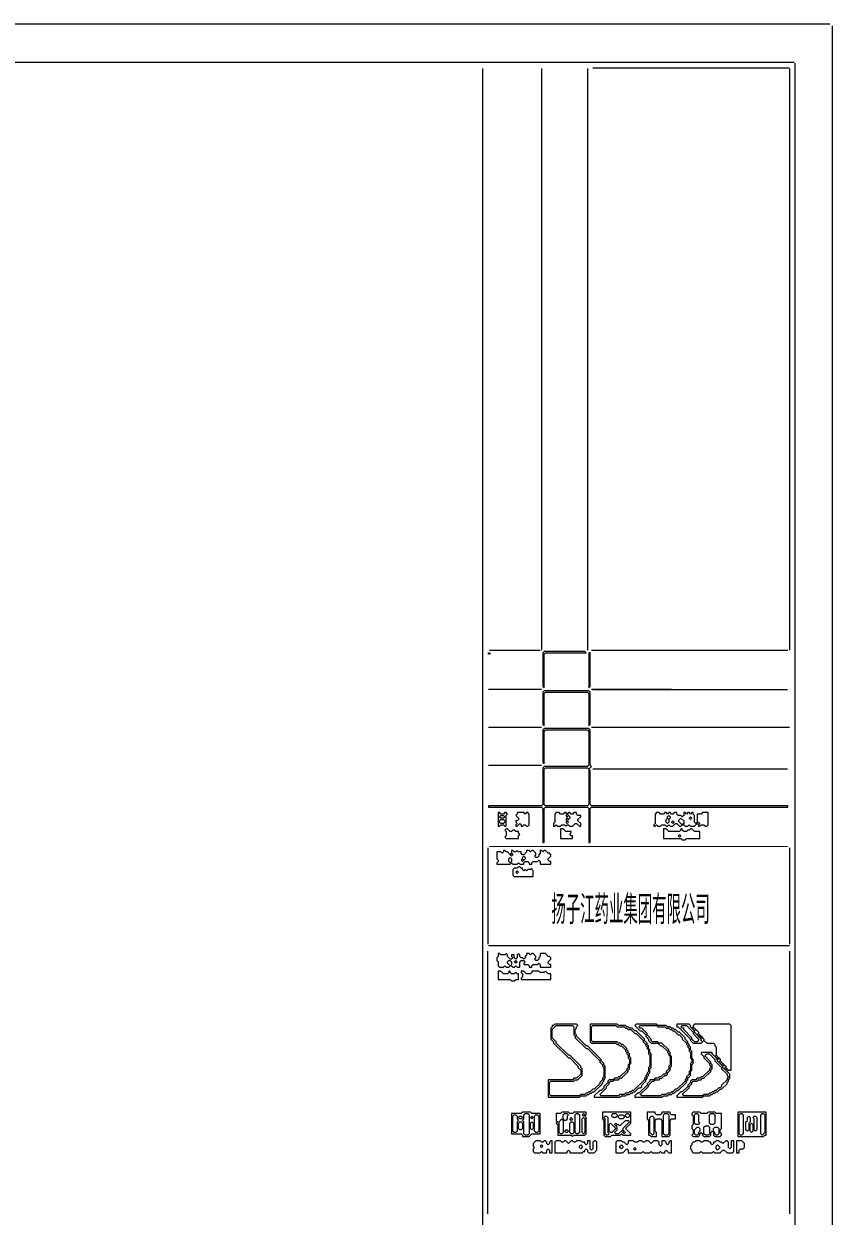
# Model space of a CAD drawing. Extents: x 67 to 2454, y 50 to 1737.
# Drawn here: x 1857 to 2454, y 857 to 1737 of the extents above; entities that cross this region are included whole.
import ezdxf

# ---------------------------------------------------------------- set-up
doc = ezdxf.new("R2010")
doc.units = 0
for name, color, linetype, lineweight in [('OCR_TEXT', 6, 'Continuous', 0), ('TEXT_FALLBACK_OUTLINE', 2, 'Continuous', 0), ('TRACE_CURVE', 6, 'Continuous', 0), ('TRACE_STRAIGHT', 5, 'Continuous', 0), ('TRACE_TEXT_SYMBOL', 6, 'Continuous', 0)]:
    doc.layers.add(name, color=color, linetype=linetype, lineweight=lineweight)
doc.styles.add('wqy-unicode', font='wqy-unicode.lff')

msp = doc.modelspace()

# ---------------------------------------------------------------- linework, layer by layer
at = {"layer": 'TEXT_FALLBACK_OUTLINE', "color": 2}
for points in [[(2207, 1155), (2207, 1145), (2208, 1145), (2209, 1146), (2211, 1146), (2212, 1145), (2213, 1145), (2213, 1153), (2214, 1154), (2213, 1155), (2212, 1155), (2211, 1154), (2209, 1154), (2208, 1155)], [(2208, 1152), (2209, 1153), (2211, 1153), (2212, 1152), (2211, 1151), (2209, 1151)], [(2221, 1155), (2221, 1154), (2220, 1153), (2222, 1151), (2222, 1150), (2221, 1149), (2220, 1149), (2220, 1148), (2221, 1147), (2220, 1146), (2220, 1145), (2221, 1145), (2223, 1147), (2224, 1146), (2224, 1145), (2225, 1145), (2226, 1146), (2227, 1146), (2228, 1145), (2229, 1145), (2230, 1146), (2230, 1154), (2229, 1155), (2228, 1155), (2227, 1154), (2226, 1155)], [(2250, 1155), (2249, 1154), (2249, 1148), (2248, 1147), (2248, 1145), (2249, 1145), (2250, 1146), (2251, 1145), (2253, 1145), (2254, 1146), (2256, 1146), (2257, 1145), (2258, 1146), (2259, 1146), (2260, 1145), (2262, 1145), (2264, 1147), (2265, 1147), (2267, 1145), (2268, 1145), (2268, 1147), (2266, 1149), (2266, 1150), (2268, 1152), (2268, 1153), (2266, 1153), (2265, 1154), (2265, 1155), (2263, 1155), (2262, 1154), (2261, 1154), (2260, 1155), (2259, 1155), (2258, 1154), (2257, 1155), (2256, 1155), (2255, 1154), (2253, 1154), (2252, 1155)], [(2257, 1153), (2258, 1154), (2259, 1153), (2258, 1152)], [(2258, 1152), (2259, 1153), (2260, 1152), (2260, 1151), (2259, 1150), (2258, 1151)], [(2332, 1152), (2333, 1153), (2334, 1152), (2334, 1151), (2333, 1150), (2332, 1151)], [(2208, 1149), (2209, 1150), (2211, 1150), (2212, 1149), (2212, 1148), (2211, 1147), (2209, 1147), (2208, 1148)], [(2257, 1150), (2258, 1151), (2259, 1150), (2258, 1149)], [(2257, 1148), (2258, 1149), (2259, 1148), (2258, 1147)], [(2331, 1150), (2332, 1151), (2333, 1150), (2333, 1148), (2332, 1147), (2331, 1148)], [(2335, 1148), (2336, 1149), (2337, 1148), (2336, 1147)], [(2342, 1151), (2344, 1149), (2344, 1147), (2343, 1146), (2340, 1149)], [(2348, 1151), (2349, 1152), (2350, 1151), (2349, 1150)], [(2354, 1147), (2355, 1148), (2356, 1147), (2355, 1146)], [(2213, 1143), (2212, 1142), (2213, 1141), (2213, 1138), (2212, 1137), (2213, 1136), (2222, 1136), (2222, 1138), (2223, 1139), (2222, 1140), (2222, 1141), (2220, 1141), (2219, 1142), (2218, 1142), (2217, 1141), (2216, 1141), (2214, 1143)], [(2253, 1143), (2253, 1136), (2262, 1136), (2262, 1138), (2261, 1138), (2260, 1139), (2261, 1140), (2261, 1141), (2257, 1141), (2255, 1143)], [(2329, 1143), (2329, 1136), (2342, 1136), (2343, 1135), (2345, 1135), (2346, 1136), (2356, 1136), (2356, 1141), (2352, 1141), (2350, 1143), (2349, 1143), (2348, 1142), (2347, 1142), (2346, 1141), (2344, 1141), (2343, 1142), (2343, 1143), (2342, 1143), (2342, 1142), (2341, 1141), (2333, 1141), (2331, 1143)], [(2340, 1138), (2341, 1139), (2342, 1138), (2341, 1137)], [(2215, 1121), (2216, 1122), (2217, 1121), (2217, 1119), (2216, 1118), (2215, 1119)], [(2216, 1124), (2217, 1125), (2218, 1124), (2217, 1123)], [(2224, 1120), (2225, 1121), (2226, 1120), (2225, 1119)], [(2225, 1122), (2226, 1123), (2227, 1122), (2227, 1121), (2226, 1120), (2225, 1121)], [(2222, 1115), (2221, 1114), (2219, 1114), (2218, 1113), (2218, 1109), (2219, 1108), (2233, 1108), (2233, 1112), (2232, 1113), (2232, 1114), (2231, 1113), (2229, 1113), (2228, 1112), (2227, 1113), (2226, 1112), (2225, 1113), (2225, 1114), (2224, 1114), (2223, 1115)], [(2220, 1111), (2221, 1112), (2222, 1111), (2221, 1110)], [(2207, 1038), (2207, 1032), (2216, 1032), (2217, 1031), (2219, 1031), (2220, 1032), (2222, 1032), (2222, 1036), (2221, 1036), (2220, 1037), (2219, 1036), (2217, 1036), (2216, 1037), (2216, 1038), (2215, 1038), (2215, 1037), (2214, 1036), (2211, 1036), (2209, 1038)], [(2214, 1045), (2215, 1046), (2216, 1046), (2217, 1045), (2217, 1043), (2216, 1042), (2214, 1044)], [(2219, 1045), (2220, 1046), (2221, 1045), (2220, 1044)], [(2224, 1038), (2224, 1037), (2225, 1036), (2225, 1034), (2224, 1033), (2224, 1032), (2246, 1032), (2246, 1036), (2244, 1036), (2242, 1038), (2241, 1037), (2238, 1037), (2237, 1038), (2232, 1038), (2232, 1037), (2231, 1036), (2228, 1036), (2226, 1038)], [(2225, 934), (2224, 933), (2217, 933), (2217, 918), (2224, 918), (2225, 917), (2225, 916), (2230, 916), (2232, 918), (2238, 918), (2238, 933), (2232, 933), (2231, 934)], [(2226, 932), (2227, 933), (2229, 933), (2230, 932), (2230, 918), (2229, 917), (2227, 917), (2226, 918), (2226, 927), (2225, 928), (2226, 929)], [(2254, 934), (2253, 933), (2250, 933), (2250, 928), (2251, 927), (2250, 926), (2251, 925), (2251, 917), (2261, 917), (2262, 916), (2263, 917), (2271, 917), (2272, 918), (2272, 930), (2271, 931), (2272, 932), (2272, 934), (2263, 934), (2262, 933), (2260, 933), (2259, 934)], [(2255, 932), (2256, 933), (2258, 933), (2259, 932), (2258, 931), (2258, 929), (2257, 928), (2256, 928), (2255, 929)], [(2264, 932), (2265, 933), (2266, 933), (2267, 932), (2267, 919), (2266, 918), (2265, 918), (2264, 919)], [(2269, 932), (2270, 933), (2271, 932), (2270, 931)], [(2284, 934), (2284, 929), (2285, 928), (2285, 917), (2286, 916), (2290, 916), (2291, 917), (2297, 917), (2298, 918), (2299, 917), (2305, 917), (2305, 918), (2301, 922), (2305, 926), (2305, 934)], [(2291, 932), (2292, 933), (2294, 933), (2295, 932), (2295, 931), (2294, 930), (2292, 930), (2291, 931)], [(2301, 932), (2302, 933), (2303, 933), (2304, 932), (2304, 931), (2303, 930), (2302, 930), (2301, 931)], [(2317, 934), (2317, 929), (2318, 928), (2318, 917), (2319, 917), (2320, 916), (2324, 916), (2324, 919), (2323, 920), (2323, 928), (2324, 929), (2327, 929), (2328, 928), (2328, 916), (2333, 916), (2334, 917), (2334, 928), (2335, 929), (2338, 929), (2338, 932), (2335, 932), (2334, 933), (2334, 934), (2328, 934), (2328, 933), (2327, 932), (2324, 932), (2323, 933), (2323, 934)], [(2329, 932), (2330, 933), (2332, 933), (2333, 932), (2333, 918), (2332, 917), (2330, 917), (2329, 918)], [(2351, 934), (2350, 933), (2350, 932), (2351, 931), (2351, 925), (2350, 924), (2350, 922), (2351, 921), (2351, 918), (2350, 917), (2351, 916), (2355, 916), (2356, 917), (2356, 918), (2357, 919), (2358, 918), (2358, 917), (2359, 916), (2363, 916), (2364, 917), (2364, 919), (2365, 920), (2366, 919), (2366, 917), (2367, 916), (2371, 916), (2372, 917), (2372, 918), (2371, 919), (2371, 921), (2372, 922), (2372, 933), (2368, 933), (2367, 934), (2362, 934), (2361, 933), (2357, 933), (2356, 934)], [(2352, 932), (2353, 933), (2354, 933), (2355, 932), (2355, 927), (2356, 926), (2355, 925), (2353, 925), (2352, 926)], [(2363, 932), (2364, 933), (2366, 933), (2367, 932), (2367, 926), (2366, 925), (2364, 925), (2363, 926)], [(2384, 934), (2384, 916), (2403, 916), (2404, 917), (2405, 917), (2405, 934)], [(2385, 932), (2386, 933), (2387, 933), (2388, 932), (2388, 918), (2387, 917), (2386, 917), (2385, 918)], [(2401, 932), (2402, 933), (2403, 933), (2404, 932), (2404, 919), (2402, 917), (2401, 918)], [(2218, 931), (2219, 932), (2220, 932), (2221, 931), (2221, 929), (2222, 928), (2221, 927), (2221, 920), (2220, 919), (2219, 919), (2218, 920)], [(2222, 930), (2223, 931), (2224, 931), (2225, 930), (2224, 929), (2223, 929)], [(2222, 926), (2223, 927), (2224, 927), (2225, 926), (2225, 922), (2224, 921), (2223, 921), (2222, 922)], [(2231, 930), (2232, 931), (2233, 930), (2232, 929)], [(2231, 926), (2232, 927), (2233, 926), (2233, 922), (2232, 921), (2231, 922)], [(2234, 931), (2235, 932), (2236, 932), (2237, 931), (2237, 920), (2236, 919), (2235, 919), (2234, 920)], [(2254, 929), (2255, 928), (2255, 919), (2254, 918), (2253, 918), (2252, 919), (2252, 927)], [(2260, 929), (2261, 930), (2262, 929), (2261, 928)], [(2260, 926), (2261, 927), (2262, 927), (2263, 926), (2263, 919), (2262, 918), (2261, 918), (2260, 919)], [(2269, 929), (2270, 930), (2271, 929), (2271, 919), (2270, 918), (2269, 919)], [(2285, 930), (2286, 931), (2287, 931), (2288, 930), (2288, 919), (2289, 918), (2288, 917), (2287, 917), (2286, 918), (2286, 929)], [(2289, 925), (2290, 926), (2294, 922), (2291, 919), (2290, 919), (2289, 920)], [(2301, 928), (2303, 928), (2304, 927), (2299, 922), (2299, 921), (2296, 918), (2294, 918), (2293, 919), (2295, 921), (2295, 923), (2294, 924), (2295, 925), (2296, 925), (2297, 924)], [(2293, 925), (2294, 926), (2295, 925), (2294, 924)], [(2296, 931), (2297, 932), (2299, 932), (2300, 931), (2300, 930), (2299, 929), (2297, 929), (2296, 930)], [(2319, 930), (2320, 931), (2321, 931), (2322, 930), (2322, 918), (2321, 917), (2319, 919)], [(2359, 923), (2360, 924), (2362, 924), (2363, 923), (2363, 918), (2362, 917), (2360, 917), (2359, 918)], [(2391, 930), (2392, 931), (2393, 930), (2393, 927), (2392, 926), (2392, 921), (2391, 920), (2390, 921), (2390, 927), (2391, 928)], [(2393, 925), (2394, 926), (2395, 925), (2395, 920), (2394, 919), (2393, 920)], [(2395, 930), (2396, 931), (2397, 931), (2398, 930), (2398, 921), (2397, 920), (2396, 921), (2396, 929)], [(2256, 920), (2257, 921), (2258, 921), (2259, 920), (2258, 919), (2257, 919)], [(2298, 920), (2299, 921), (2300, 920), (2299, 919)], [(2299, 919), (2300, 920), (2301, 919), (2300, 918)], [(2354, 923), (2355, 923), (2356, 922), (2356, 920), (2355, 919), (2355, 918), (2354, 917), (2353, 917), (2352, 918), (2352, 921)], [(2366, 922), (2367, 923), (2369, 923), (2370, 922), (2370, 918), (2369, 917), (2368, 917), (2367, 918), (2367, 919), (2366, 920)], [(2235, 913), (2233, 911), (2233, 909), (2234, 908), (2233, 907), (2233, 905), (2234, 904), (2238, 904), (2239, 905), (2240, 904), (2243, 904), (2243, 906), (2244, 907), (2245, 906), (2245, 904), (2247, 904), (2247, 913), (2246, 913), (2245, 912), (2245, 911), (2244, 910), (2243, 911), (2243, 912), (2242, 913), (2241, 913), (2240, 912), (2239, 912), (2238, 913)], [(2238, 909), (2239, 910), (2240, 909), (2239, 908)], [(2250, 913), (2249, 912), (2249, 904), (2258, 904), (2258, 905), (2259, 906), (2260, 905), (2260, 904), (2269, 904), (2270, 905), (2271, 905), (2271, 906), (2272, 907), (2273, 906), (2273, 905), (2274, 904), (2278, 904), (2280, 906), (2280, 912), (2279, 913), (2278, 913), (2277, 912), (2277, 907), (2276, 906), (2275, 907), (2275, 913), (2273, 913), (2273, 911), (2272, 910), (2271, 911), (2271, 912), (2269, 912), (2268, 913), (2265, 913), (2264, 912), (2263, 912), (2262, 913), (2261, 913), (2259, 911), (2257, 913), (2256, 913), (2255, 912), (2254, 912), (2253, 913)], [(2267, 909), (2268, 910), (2269, 909), (2269, 908), (2268, 907), (2267, 908)], [(2295, 913), (2294, 912), (2294, 904), (2299, 904), (2302, 907), (2303, 906), (2303, 904), (2313, 904), (2314, 905), (2315, 904), (2319, 904), (2320, 905), (2321, 904), (2326, 904), (2327, 905), (2328, 904), (2330, 904), (2330, 905), (2331, 906), (2333, 904), (2335, 904), (2335, 913), (2334, 913), (2333, 912), (2333, 911), (2332, 910), (2331, 911), (2331, 912), (2330, 913), (2328, 913), (2328, 910), (2327, 909), (2326, 910), (2326, 912), (2325, 913), (2322, 913), (2320, 911), (2318, 913), (2316, 913), (2315, 912), (2314, 912), (2313, 913), (2311, 913), (2310, 912), (2308, 912), (2307, 913), (2303, 913), (2303, 911), (2302, 910), (2300, 912), (2299, 912), (2298, 913)], [(2297, 909), (2298, 910), (2299, 909), (2299, 908), (2298, 907), (2297, 908)], [(2307, 907), (2308, 908), (2309, 907), (2308, 906)], [(2353, 913), (2352, 912), (2351, 912), (2350, 911), (2350, 910), (2349, 909), (2349, 907), (2350, 906), (2350, 905), (2351, 904), (2356, 904), (2357, 905), (2358, 904), (2365, 904), (2366, 905), (2367, 904), (2371, 904), (2373, 906), (2374, 906), (2376, 904), (2380, 904), (2381, 905), (2381, 913), (2379, 913), (2379, 908), (2378, 907), (2377, 908), (2377, 912), (2376, 913), (2375, 913), (2373, 911), (2372, 912), (2371, 912), (2370, 913), (2368, 913), (2367, 912), (2366, 912), (2366, 911), (2365, 910), (2364, 911), (2364, 912), (2363, 912), (2362, 913), (2359, 913), (2358, 912), (2357, 912), (2356, 913)], [(2368, 909), (2369, 910), (2371, 908), (2369, 906), (2368, 907)], [(2383, 913), (2383, 904), (2385, 904), (2385, 906), (2386, 907), (2388, 907), (2389, 908), (2389, 911), (2387, 913)]]:
    msp.add_lwpolyline(points, close=True, dxfattribs=at)
for points in [[(2324, 1155), (2323, 1154), (2323, 1147), (2322, 1146), (2322, 1145), (2323, 1145), (2324, 1146), (2325, 1145), (2327, 1145), (2328, 1146), (2330, 1146), (2331, 1145), (2332, 1145), (2333, 1146), (2334, 1145), (2336, 1145), (2338, 1147), (2339, 1147), (2341, 1145), (2342, 1145), (2343, 1146), (2344, 1146), (2345, 1145), (2347, 1145), (2348, 1146), (2349, 1145), (2352, 1145), (2354, 1147), (2355, 1146), (2355, 1145), (2356, 1145), (2357, 1146), (2359, 1146), (2360, 1145), (2361, 1145), (2362, 1146), (2362, 1155), (2358, 1155), (2357, 1154), (2354, 1154), (2354, 1148), (2353, 1147), (2352, 1148), (2352, 1153), (2351, 1154), (2351, 1155), (2350, 1155), (2349, 1154), (2348, 1155), (2347, 1155), (2346, 1154), (2345, 1155), (2344, 1155), (2344, 1153), (2343, 1152), (2342, 1153), (2340, 1153), (2339, 1154), (2339, 1155), (2337, 1155), (2336, 1154), (2335, 1154), (2334, 1155), (2333, 1155)], [(2333, 1155), (2332, 1154), (2331, 1155), (2330, 1155), (2329, 1154), (2327, 1154), (2326, 1155), (2324, 1155)], [(2211, 1127), (2211, 1126), (2210, 1125), (2209, 1126), (2206, 1126), (2206, 1121), (2207, 1120), (2207, 1119), (2206, 1118), (2206, 1117), (2216, 1117), (2217, 1118), (2218, 1117), (2221, 1117), (2222, 1118), (2223, 1117), (2226, 1117), (2226, 1118), (2227, 1119), (2229, 1119), (2230, 1118), (2230, 1117), (2232, 1117), (2232, 1118), (2233, 1119), (2236, 1119), (2237, 1120), (2238, 1119), (2238, 1117), (2246, 1117), (2246, 1119), (2245, 1119), (2244, 1120), (2244, 1121), (2246, 1123), (2246, 1124), (2245, 1125), (2244, 1125), (2242, 1127), (2241, 1127), (2240, 1126), (2239, 1127), (2238, 1127), (2238, 1125), (2237, 1124), (2237, 1123), (2236, 1122), (2235, 1122), (2234, 1123), (2235, 1124), (2235, 1125), (2233, 1127), (2232, 1127), (2231, 1126), (2230, 1127), (2228, 1127), (2228, 1126), (2226, 1124), (2225, 1124), (2224, 1125), (2224, 1126), (2222, 1126), (2221, 1127), (2220, 1126)], [(2220, 1126), (2219, 1126), (2218, 1127), (2217, 1127), (2217, 1125), (2216, 1124), (2214, 1126), (2213, 1126), (2212, 1127), (2211, 1127)], [(2207, 1051), (2207, 1049), (2206, 1048), (2206, 1046), (2207, 1045), (2207, 1042), (2208, 1041), (2211, 1041), (2212, 1042), (2213, 1041), (2215, 1041), (2216, 1042), (2217, 1042), (2218, 1041), (2219, 1041), (2220, 1042), (2221, 1041), (2223, 1041), (2223, 1045), (2224, 1046), (2226, 1046), (2227, 1045), (2226, 1044), (2226, 1043), (2229, 1043), (2230, 1042), (2230, 1041), (2232, 1041), (2232, 1042), (2233, 1043), (2236, 1043), (2237, 1044), (2238, 1043), (2238, 1041), (2246, 1041), (2246, 1043), (2245, 1043), (2244, 1044), (2244, 1045), (2246, 1047), (2246, 1048), (2245, 1049), (2244, 1049), (2242, 1051), (2238, 1051), (2238, 1049), (2237, 1048), (2237, 1047), (2236, 1046), (2235, 1046), (2234, 1047), (2235, 1048), (2235, 1049), (2233, 1051), (2232, 1051), (2231, 1050), (2230, 1051), (2228, 1051), (2228, 1050), (2227, 1049), (2227, 1048), (2226, 1047), (2225, 1048), (2224, 1048)], [(2224, 1048), (2223, 1049), (2223, 1050), (2222, 1051), (2221, 1050), (2221, 1048), (2220, 1047), (2219, 1048), (2219, 1050), (2217, 1050), (2217, 1049), (2218, 1048), (2217, 1047), (2216, 1047), (2214, 1049), (2214, 1050), (2213, 1051), (2212, 1050), (2209, 1050), (2208, 1051), (2207, 1051)]]:
    msp.add_lwpolyline(points, dxfattribs=at)
at = {"layer": 'TRACE_CURVE', "color": 6}
for points in [[(2241, 1217), (2240, 1216), (2240, 1192), (2241, 1191), (2241, 1215), (2242, 1216), (2273, 1216), (2274, 1215), (2274, 1190), (2273, 1189), (2241, 1189), (2240, 1188), (2240, 1161), (2239, 1160), (2200, 1160), (2200, 1159), (2239, 1159), (2240, 1158), (2240, 1133), (2241, 1133), (2241, 1158), (2242, 1159), (2273, 1159), (2274, 1158), (2274, 1133), (2275, 1133), (2275, 1158), (2276, 1159), (2421, 1159), (2421, 1160), (2276, 1160), (2275, 1161), (2275, 1186), (2274, 1187), (2276, 1189), (2275, 1190), (2275, 1216), (2274, 1217)], [(2241, 1187), (2242, 1188), (2273, 1188), (2274, 1187), (2274, 1161), (2273, 1160), (2242, 1160), (2241, 1161)]]:
    msp.add_lwpolyline(points, close=True, dxfattribs=at)
at = {"layer": 'TRACE_STRAIGHT', "color": 5}
for p, q in [((69.38, 1736.96), (2451.88, 1736.96)), ((2453.61, 1735.38), (2453.61, 51.62)), ((138.12, 1708.73), (2425.62, 1708.73)), ((2426, 1708), (2426, 79)), ((2195.43, 1704.12), (2195.43, 82.88)), ((2239, 1704), (2239, 1275)), ((2273, 1704), (2273, 1275)), ((2276.88, 1704.51), (2421.88, 1704.53)), ((2422, 1704), (2422, 1275)), ((2200.62, 1274.92), (2238.13, 1274.87)), ((2276, 1275), (2421, 1275)), ((2200, 1246), (2239, 1246)), ((2276, 1246), (2335, 1246)), ((2276.88, 1245.85), (2420.62, 1245.86)), ((2200, 1218), (2239, 1218)), ((2276, 1218), (2422, 1218)), ((2200, 1190), (2239, 1190)), ((2276.88, 1187.4), (2420.62, 1187.39)), ((2199.37, 1129.12), (2199.37, 1057.88)), ((2200.62, 1130.18), (2420.62, 1130.09)), ((2422.27, 1057.88), (2422.27, 1129.12)), ((2200, 1057), (2422, 1057)), ((2199.37, 859.12), (2199.38, 1052.88)), ((2422.27, 859.12), (2422.27, 1052.88))]:
    msp.add_line(p, q, dxfattribs=at)
at = {"layer": 'TRACE_TEXT_SYMBOL', "color": 6}
for points in [[(2200, 1273), (2201, 1273), (2201, 1272), (2200, 1272)], [(2241, 1274), (2240, 1273), (2240, 1248), (2241, 1247), (2241, 1272), (2242, 1273), (2272, 1273), (2271, 1274)], [(2274, 1273), (2274, 1247), (2275, 1248), (2275, 1273)], [(2241, 1245), (2240, 1244), (2240, 1220), (2241, 1219), (2241, 1243), (2242, 1244), (2273, 1244), (2274, 1243), (2274, 1219), (2275, 1220), (2275, 1244), (2274, 1245)], [(2249, 999), (2248, 998), (2247, 998), (2247, 997), (2246, 996), (2246, 988), (2248, 986), (2248, 985), (2259, 974), (2260, 974), (2266, 968), (2266, 967), (2268, 965), (2268, 962), (2265, 959), (2263, 959), (2262, 958), (2244, 958), (2244, 945), (2267, 945), (2268, 946), (2272, 946), (2273, 947), (2274, 947), (2275, 948), (2276, 948), (2277, 949), (2278, 949), (2284, 955), (2284, 956), (2285, 957), (2285, 958), (2286, 959), (2286, 968), (2285, 969), (2285, 970), (2283, 972), (2283, 973), (2273, 983), (2272, 983), (2265, 990), (2265, 991), (2264, 992), (2264, 995), (2265, 996), (2265, 997), (2266, 998), (2265, 999)], [(2250, 998), (2262, 998), (2263, 997), (2263, 991), (2264, 990), (2264, 989), (2272, 981), (2273, 981), (2282, 972), (2282, 971), (2284, 969), (2284, 968), (2285, 967), (2285, 960), (2284, 959), (2284, 958), (2282, 956), (2282, 955), (2278, 951), (2277, 951), (2275, 949), (2274, 949), (2273, 948), (2272, 948), (2271, 947), (2268, 947), (2267, 946), (2246, 946), (2245, 947), (2245, 956), (2246, 957), (2263, 957), (2264, 958), (2266, 958), (2269, 961), (2269, 966), (2268, 967), (2268, 968), (2260, 976), (2259, 976), (2250, 985), (2250, 986), (2247, 989), (2247, 995)], [(2342, 997), (2343, 998), (2346, 998), (2351, 993), (2351, 992), (2355, 988), (2355, 987), (2354, 986), (2352, 986), (2350, 988), (2350, 989), (2344, 995), (2344, 996), (2343, 996)], [(2350, 996), (2351, 997), (2352, 996), (2351, 995)], [(2351, 995), (2352, 996), (2353, 995), (2352, 994)], [(2352, 994), (2353, 995), (2355, 993), (2355, 992), (2354, 991), (2352, 993)], [(2354, 991), (2355, 992), (2356, 991), (2355, 990)], [(2355, 990), (2356, 991), (2357, 990), (2356, 989)], [(2356, 989), (2357, 990), (2358, 989), (2357, 988)], [(2357, 988), (2358, 989), (2359, 988), (2359, 987), (2358, 986), (2357, 987)], [(2360, 976), (2361, 977), (2363, 977), (2367, 973), (2367, 972), (2372, 967), (2372, 966), (2376, 962), (2376, 961), (2377, 960), (2376, 959), (2376, 958), (2372, 954), (2372, 953), (2371, 952), (2370, 952), (2368, 950), (2367, 950), (2366, 949), (2365, 949), (2364, 948), (2363, 948), (2362, 947), (2359, 947), (2358, 946), (2344, 946), (2343, 947), (2348, 952), (2348, 953), (2350, 955), (2350, 956), (2351, 957), (2354, 957), (2355, 958), (2357, 958), (2358, 959), (2359, 959), (2364, 964), (2364, 965), (2365, 966), (2365, 969), (2364, 970), (2364, 971), (2360, 975)], [(2367, 975), (2368, 976), (2369, 975), (2368, 974)], [(2368, 974), (2369, 975), (2370, 974), (2369, 973)], [(2369, 973), (2370, 974), (2371, 973), (2371, 972), (2370, 971), (2369, 972)], [(2370, 971), (2371, 972), (2372, 971), (2371, 970)], [(2371, 970), (2372, 971), (2373, 970), (2372, 969)], [(2372, 969), (2373, 970), (2374, 969), (2373, 968)], [(2373, 968), (2374, 969), (2375, 968), (2375, 967), (2374, 966), (2373, 967)], [(2374, 966), (2375, 967), (2376, 966), (2375, 965)], [(2375, 965), (2376, 966), (2377, 965), (2376, 964)]]:
    msp.add_lwpolyline(points, close=True, dxfattribs=at)
for points in [[(2275, 999), (2275, 986), (2276, 985), (2294, 985), (2295, 984), (2296, 984), (2297, 983), (2298, 983), (2301, 980), (2301, 979), (2302, 978), (2302, 977), (2303, 976), (2303, 974), (2304, 973), (2304, 970), (2303, 969), (2303, 967), (2302, 966), (2302, 965), (2297, 960), (2296, 960), (2295, 959), (2293, 959), (2292, 958), (2289, 958), (2288, 957), (2288, 956), (2285, 953), (2285, 952), (2283, 950), (2282, 950), (2278, 946), (2278, 945), (2297, 945), (2298, 946), (2301, 946), (2302, 947), (2304, 947), (2305, 948), (2306, 948), (2307, 949), (2308, 949), (2311, 952), (2312, 952), (2313, 953), (2313, 954), (2316, 957), (2316, 958), (2317, 959), (2317, 960), (2318, 961), (2318, 962), (2319, 963), (2319, 966), (2320, 967), (2320, 977), (2319, 978), (2319, 980), (2318, 981), (2318, 983), (2317, 984), (2317, 985), (2315, 987)], [(2315, 987), (2315, 988), (2309, 994), (2308, 994), (2306, 996), (2304, 996), (2303, 997), (2302, 997), (2301, 998), (2296, 998), (2295, 999), (2275, 999)], [(2276, 997), (2277, 998), (2294, 998), (2295, 997), (2300, 997), (2301, 996), (2302, 996), (2303, 995), (2305, 995), (2308, 992), (2309, 992), (2314, 987), (2314, 986), (2316, 984), (2316, 983), (2317, 982), (2317, 981), (2318, 980), (2318, 977), (2319, 976), (2319, 968), (2318, 967), (2318, 964), (2317, 963), (2317, 962), (2316, 961), (2316, 960), (2315, 959), (2315, 958), (2307, 950), (2306, 950), (2305, 949), (2304, 949), (2303, 948), (2301, 948), (2300, 947), (2297, 947), (2296, 946), (2283, 946), (2282, 947), (2287, 952), (2287, 953), (2289, 955), (2289, 956), (2290, 957), (2292, 957), (2293, 958), (2296, 958), (2297, 959), (2298, 959), (2303, 964), (2303, 965), (2304, 966), (2304, 969), (2305, 970), (2305, 974), (2304, 975), (2304, 977), (2303, 978), (2303, 979), (2302, 980), (2302, 981), (2299, 984), (2298, 984)], [(2298, 984), (2297, 985), (2296, 985), (2295, 986), (2277, 986), (2276, 987), (2276, 997)], [(2309, 999), (2308, 998), (2312, 994), (2313, 994), (2316, 991), (2316, 990), (2318, 988), (2318, 987), (2320, 985), (2325, 985), (2327, 983), (2328, 983), (2332, 979), (2332, 978), (2333, 977), (2333, 976), (2334, 975), (2334, 969), (2333, 968), (2333, 966), (2331, 964), (2331, 963), (2330, 962), (2329, 962), (2327, 960), (2326, 960), (2325, 959), (2323, 959), (2322, 958), (2319, 958), (2319, 957), (2317, 955), (2317, 954), (2311, 948), (2310, 948), (2308, 946), (2308, 945), (2328, 945), (2329, 946), (2332, 946), (2333, 947), (2335, 947), (2336, 948), (2337, 948), (2339, 950), (2340, 950), (2346, 956), (2346, 957), (2347, 958), (2347, 959), (2349, 961), (2349, 964), (2350, 965), (2350, 969), (2351, 970), (2351, 973), (2350, 974), (2350, 979), (2349, 980), (2349, 982), (2348, 983), (2348, 984), (2347, 985), (2347, 986)], [(2347, 986), (2345, 988), (2345, 989), (2341, 993), (2340, 993), (2338, 995), (2337, 995), (2336, 996), (2335, 996), (2334, 997), (2332, 997), (2331, 998), (2325, 998), (2324, 999), (2309, 999)], [(2311, 997), (2312, 998), (2324, 998), (2325, 997), (2330, 997), (2331, 996), (2333, 996), (2334, 995), (2335, 995), (2336, 994), (2337, 994), (2340, 991), (2341, 991), (2343, 989), (2343, 988), (2346, 985), (2346, 984), (2347, 983), (2347, 982), (2348, 981), (2348, 979), (2349, 978), (2349, 974), (2350, 973), (2350, 971), (2349, 970), (2349, 965), (2348, 964), (2348, 962), (2346, 960), (2346, 959), (2345, 958), (2345, 957), (2339, 951), (2338, 951), (2336, 949), (2335, 949), (2334, 948), (2332, 948), (2331, 947), (2328, 947), (2327, 946), (2313, 946), (2312, 947), (2318, 953), (2318, 954), (2321, 957), (2322, 957), (2323, 958), (2326, 958), (2327, 959), (2328, 959), (2330, 961), (2331, 961), (2332, 962), (2332, 963), (2334, 965), (2334, 967), (2335, 968), (2335, 975), (2334, 976), (2334, 978), (2333, 979), (2333, 980)], [(2333, 980), (2328, 985), (2326, 985), (2325, 986), (2321, 986), (2320, 987), (2320, 988), (2317, 991), (2317, 992), (2313, 996), (2312, 996), (2311, 997)], [(2339, 999), (2339, 997), (2340, 997), (2349, 988), (2349, 987), (2351, 985), (2357, 985), (2359, 987), (2361, 985), (2366, 985), (2367, 984), (2367, 983), (2368, 982), (2368, 976), (2367, 975), (2365, 977), (2365, 978), (2357, 978), (2357, 977), (2359, 975), (2359, 974), (2363, 970), (2363, 969), (2364, 968), (2364, 967), (2363, 966), (2363, 965), (2358, 960), (2357, 960), (2356, 959), (2354, 959), (2353, 958), (2350, 958), (2349, 957), (2349, 956), (2347, 954), (2347, 953), (2343, 949), (2342, 949), (2339, 946), (2339, 945), (2358, 945), (2359, 946), (2363, 946), (2364, 947), (2365, 947), (2366, 948), (2367, 948), (2368, 949), (2369, 949), (2371, 951), (2372, 951), (2376, 955), (2376, 956), (2377, 957), (2377, 958), (2378, 959), (2378, 962), (2376, 964), (2377, 965), (2379, 965), (2379, 998), (2378, 999), (2352, 999)], [(2352, 999), (2351, 998), (2351, 997), (2350, 996), (2349, 997), (2349, 998), (2348, 999), (2339, 999)]]:
    msp.add_lwpolyline(points, dxfattribs=at)

# ---------------------------------------------------------------- texts
at = {"layer": 'OCR_TEXT', "color": 6, "style": 'wqy-unicode', "width": 0.41635}
msp.add_text('扬子江药业集团有限公司', height=18.72, dxfattribs=at).set_placement((2246.35, 1074.76))

doc.saveas('drawing.dxf')
